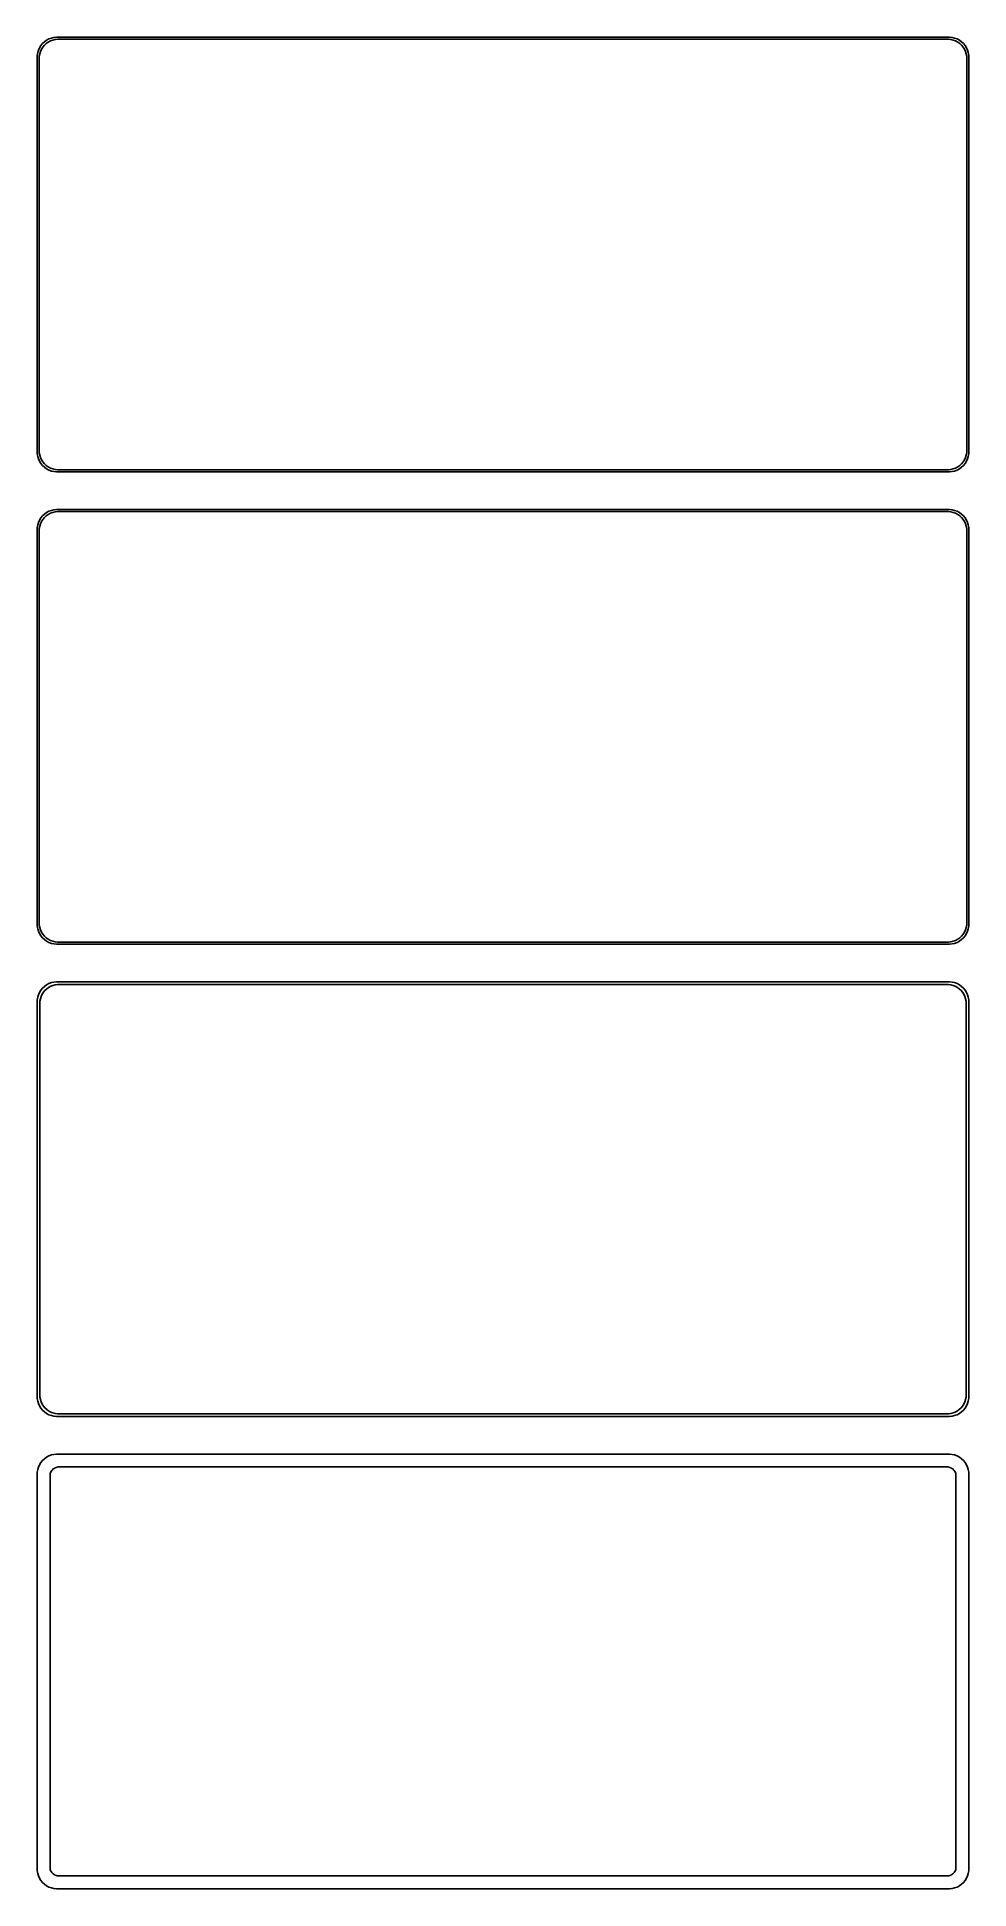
# Model space of a CAD drawing. Header units: metres. Extents: x -112 to 112, y 404 to 850.
import ezdxf

# ---------------------------------------------------------------- set-up
doc = ezdxf.new("R2010")
doc.units = ezdxf.units.M

msp = doc.modelspace()

# ---------------------------------------------------------------- linework, layer by layer
for p, q in [((-110.687, 849.353), (-111.145, 848.923)), ((-110.179, 849.722), (-110.687, 849.353)), ((-109.629, 850.024), (-110.179, 849.722)), ((-109.795, 849.261), (-109.272, 849.548)), ((-109.045, 850.255), (-109.629, 850.024)), ((-109.272, 849.548), (-108.718, 849.768)), ((-108.437, 850.411), (-109.045, 850.255)), ((-108.718, 849.768), (-108.14, 849.916)), ((-107.814, 850.49), (-108.437, 850.411)), ((-108.14, 849.916), (-107.548, 849.991)), ((107.814, 850.49), (-107.814, 850.49)), ((-107.548, 849.991), (107.548, 849.991)), ((107.548, 849.991), (108.14, 849.916)), ((108.437, 850.411), (107.814, 850.49)), ((108.14, 849.916), (108.718, 849.768)), ((109.045, 850.255), (108.437, 850.411)), ((108.718, 849.768), (109.272, 849.548)), ((109.629, 850.024), (109.045, 850.255)), ((109.272, 849.548), (109.795, 849.261)), ((110.179, 849.722), (109.629, 850.024)), ((110.687, 849.353), (110.179, 849.722)), ((111.145, 848.923), (110.687, 849.353)), ((-112.461, 846.127), (-112.5, 845.5)), ((-112.5, 845.5), (-112.5, 750.5)), ((-112.343, 846.743), (-112.461, 846.127)), ((-112.149, 847.341), (-112.343, 846.743)), ((-111.882, 847.909), (-112.149, 847.341)), ((-112, 845.25), (-111.963, 845.845)), ((-112, 750.75), (-112, 845.25)), ((-111.963, 845.845), (-111.851, 846.431)), ((-111.545, 848.439), (-111.882, 847.909)), ((-111.851, 846.431), (-111.666, 846.999)), ((-111.666, 846.999), (-111.412, 847.538)), ((-111.145, 848.923), (-111.545, 848.439)), ((-111.412, 847.538), (-111.093, 848.042)), ((-111.093, 848.042), (-110.713, 848.502)), ((-110.713, 848.502), (-110.278, 848.91)), ((-110.278, 848.91), (-109.795, 849.261)), ((109.795, 849.261), (110.278, 848.91)), ((110.278, 848.91), (110.713, 848.502)), ((110.713, 848.502), (111.093, 848.042)), ((111.093, 848.042), (111.412, 847.538)), ((111.545, 848.439), (111.145, 848.923)), ((111.412, 847.538), (111.666, 846.999)), ((111.882, 847.909), (111.545, 848.439)), ((111.666, 846.999), (111.851, 846.431)), ((111.851, 846.431), (111.963, 845.845)), ((112.149, 847.341), (111.882, 847.909)), ((111.963, 845.845), (112, 845.25)), ((112, 845.25), (112, 750.75)), ((112.343, 846.743), (112.149, 847.341)), ((112.461, 846.127), (112.343, 846.743)), ((112.5, 845.5), (112.461, 846.127)), ((112.5, 750.5), (112.5, 845.5)), ((-112.5, 750.5), (-112.461, 749.873)), ((-112.461, 749.873), (-112.343, 749.257)), ((-112.343, 749.257), (-112.149, 748.659)), ((-112.149, 748.659), (-111.882, 748.091)), ((-111.963, 750.155), (-112, 750.75)), ((-111.851, 749.569), (-111.963, 750.155)), ((-111.882, 748.091), (-111.545, 747.561)), ((-111.666, 749.001), (-111.851, 749.569)), ((-111.412, 748.462), (-111.666, 749.001)), ((-111.545, 747.561), (-111.145, 747.077)), ((-111.093, 747.958), (-111.412, 748.462)), ((-111.145, 747.077), (-110.687, 746.647)), ((-110.713, 747.498), (-111.093, 747.958)), ((-110.278, 747.09), (-110.713, 747.498)), ((-110.687, 746.647), (-110.179, 746.278)), ((-109.795, 746.739), (-110.278, 747.09)), ((-109.272, 746.452), (-109.795, 746.739)), ((109.795, 746.739), (109.272, 746.452)), ((110.278, 747.09), (109.795, 746.739)), ((110.179, 746.278), (110.687, 746.647)), ((110.713, 747.498), (110.278, 747.09)), ((110.687, 746.647), (111.145, 747.077)), ((111.093, 747.958), (110.713, 747.498)), ((111.412, 748.462), (111.093, 747.958)), ((111.145, 747.077), (111.545, 747.561)), ((111.666, 749.001), (111.412, 748.462)), ((111.545, 747.561), (111.882, 748.091)), ((111.851, 749.569), (111.666, 749.001)), ((111.963, 750.155), (111.851, 749.569)), ((111.882, 748.091), (112.149, 748.659)), ((112, 750.75), (111.963, 750.155)), ((112.149, 748.659), (112.343, 749.257)), ((112.343, 749.257), (112.461, 749.873)), ((112.461, 749.873), (112.5, 750.5)), ((-110.179, 746.278), (-109.629, 745.976)), ((-109.629, 745.976), (-109.045, 745.745)), ((-108.718, 746.232), (-109.272, 746.452)), ((-109.045, 745.745), (-108.437, 745.589)), ((-108.14, 746.084), (-108.718, 746.232)), ((-108.437, 745.589), (-107.814, 745.51)), ((-107.548, 746.009), (-108.14, 746.084)), ((-107.814, 745.51), (107.814, 745.51)), ((107.548, 746.009), (-107.548, 746.009)), ((108.14, 746.084), (107.548, 746.009)), ((107.814, 745.51), (108.437, 745.589)), ((108.718, 746.232), (108.14, 746.084)), ((108.437, 745.589), (109.045, 745.745)), ((109.272, 746.452), (108.718, 746.232)), ((109.045, 745.745), (109.629, 745.976)), ((109.629, 745.976), (110.179, 746.278)), ((-112.149, 733.341), (-112.343, 732.743)), ((-111.882, 733.909), (-112.149, 733.341)), ((-111.545, 734.439), (-111.882, 733.909)), ((-111.666, 732.999), (-111.412, 733.538)), ((-111.145, 734.923), (-111.545, 734.439)), ((-111.412, 733.538), (-111.093, 734.042)), ((-110.687, 735.353), (-111.145, 734.923)), ((-111.093, 734.042), (-110.713, 734.502)), ((-110.713, 734.502), (-110.278, 734.91)), ((-110.179, 735.722), (-110.687, 735.353)), ((-110.278, 734.91), (-109.795, 735.261)), ((-109.629, 736.024), (-110.179, 735.722)), ((-109.795, 735.261), (-109.272, 735.548)), ((-109.045, 736.255), (-109.629, 736.024)), ((-109.272, 735.548), (-108.718, 735.768)), ((-108.437, 736.411), (-109.045, 736.255)), ((-108.718, 735.768), (-108.14, 735.916)), ((-107.814, 736.49), (-108.437, 736.411)), ((-108.14, 735.916), (-107.548, 735.991)), ((107.814, 736.49), (-107.814, 736.49)), ((-107.548, 735.991), (107.548, 735.991)), ((107.548, 735.991), (108.14, 735.916)), ((108.437, 736.411), (107.814, 736.49)), ((108.14, 735.916), (108.718, 735.768)), ((109.045, 736.255), (108.437, 736.411)), ((108.718, 735.768), (109.272, 735.548)), ((109.629, 736.024), (109.045, 736.255)), ((109.272, 735.548), (109.795, 735.261)), ((110.179, 735.722), (109.629, 736.024)), ((109.795, 735.261), (110.278, 734.91)), ((110.687, 735.353), (110.179, 735.722)), ((110.278, 734.91), (110.713, 734.502)), ((111.145, 734.923), (110.687, 735.353)), ((110.713, 734.502), (111.093, 734.042)), ((111.093, 734.042), (111.412, 733.538)), ((111.545, 734.439), (111.145, 734.923)), ((111.412, 733.538), (111.666, 732.999)), ((111.882, 733.909), (111.545, 734.439)), ((112.149, 733.341), (111.882, 733.909)), ((112.343, 732.743), (112.149, 733.341)), ((-112.461, 732.127), (-112.5, 731.5)), ((-112.5, 731.5), (-112.5, 636.5)), ((-112.343, 732.743), (-112.461, 732.127)), ((-112, 731.25), (-111.963, 731.845)), ((-112, 636.75), (-112, 731.25)), ((-111.963, 731.845), (-111.851, 732.431)), ((-111.851, 732.431), (-111.666, 732.999)), ((111.666, 732.999), (111.851, 732.431)), ((111.851, 732.431), (111.963, 731.845)), ((111.963, 731.845), (112, 731.25)), ((112, 731.25), (112, 636.75)), ((112.461, 732.127), (112.343, 732.743)), ((112.5, 731.5), (112.461, 732.127)), ((112.5, 636.5), (112.5, 731.5)), ((-112.5, 636.5), (-112.461, 635.873)), ((-112.461, 635.873), (-112.343, 635.257)), ((-112.343, 635.257), (-112.149, 634.659)), ((-111.963, 636.155), (-112, 636.75)), ((-111.851, 635.569), (-111.963, 636.155)), ((-111.666, 635.001), (-111.851, 635.569)), ((-111.412, 634.462), (-111.666, 635.001)), ((111.666, 635.001), (111.412, 634.462)), ((111.851, 635.569), (111.666, 635.001)), ((111.963, 636.155), (111.851, 635.569)), ((112, 636.75), (111.963, 636.155)), ((112.149, 634.659), (112.343, 635.257)), ((112.343, 635.257), (112.461, 635.873)), ((112.461, 635.873), (112.5, 636.5)), ((-112.149, 634.659), (-111.882, 634.091)), ((-111.882, 634.091), (-111.545, 633.561)), ((-111.545, 633.561), (-111.145, 633.077)), ((-111.093, 633.958), (-111.412, 634.462)), ((-111.145, 633.077), (-110.687, 632.647)), ((-110.713, 633.498), (-111.093, 633.958)), ((-110.278, 633.09), (-110.713, 633.498)), ((-110.687, 632.647), (-110.179, 632.278)), ((-109.795, 632.739), (-110.278, 633.09)), ((-110.179, 632.278), (-109.629, 631.976)), ((-109.272, 632.452), (-109.795, 632.739)), ((-109.629, 631.976), (-109.045, 631.745)), ((-108.718, 632.232), (-109.272, 632.452)), ((-109.045, 631.745), (-108.437, 631.589)), ((-108.14, 632.084), (-108.718, 632.232)), ((-108.437, 631.589), (-107.814, 631.51)), ((-107.548, 632.009), (-108.14, 632.084)), ((-107.814, 631.51), (107.814, 631.51)), ((107.548, 632.009), (-107.548, 632.009)), ((108.14, 632.084), (107.548, 632.009)), ((107.814, 631.51), (108.437, 631.589)), ((108.718, 632.232), (108.14, 632.084)), ((108.437, 631.589), (109.045, 631.745)), ((109.272, 632.452), (108.718, 632.232)), ((109.045, 631.745), (109.629, 631.976)), ((109.795, 632.739), (109.272, 632.452)), ((109.629, 631.976), (110.179, 632.278)), ((110.278, 633.09), (109.795, 632.739)), ((110.179, 632.278), (110.687, 632.647)), ((110.713, 633.498), (110.278, 633.09)), ((110.687, 632.647), (111.145, 633.077)), ((111.093, 633.958), (110.713, 633.498)), ((111.412, 634.462), (111.093, 633.958)), ((111.145, 633.077), (111.545, 633.561)), ((111.545, 633.561), (111.882, 634.091)), ((111.882, 634.091), (112.149, 634.659)), ((-110.687, 621.353), (-111.145, 620.923)), ((-110.179, 621.722), (-110.687, 621.353)), ((-109.629, 622.024), (-110.179, 621.722)), ((-109.703, 621.116), (-109.199, 621.393)), ((-109.045, 622.255), (-109.629, 622.024)), ((-109.199, 621.393), (-108.665, 621.604)), ((-108.437, 622.411), (-109.045, 622.255)), ((-108.665, 621.604), (-108.108, 621.747)), ((-107.814, 622.49), (-108.437, 622.411)), ((-108.108, 621.747), (-107.537, 621.819)), ((107.814, 622.49), (-107.814, 622.49)), ((-107.537, 621.819), (107.537, 621.819)), ((107.537, 621.819), (108.108, 621.747)), ((108.437, 622.411), (107.814, 622.49)), ((108.108, 621.747), (108.665, 621.604)), ((109.045, 622.255), (108.437, 622.411)), ((108.665, 621.604), (109.199, 621.393)), ((109.629, 622.024), (109.045, 622.255)), ((109.199, 621.393), (109.703, 621.116)), ((110.179, 621.722), (109.629, 622.024)), ((110.687, 621.353), (110.179, 621.722)), ((111.145, 620.923), (110.687, 621.353)), ((-112.461, 618.127), (-112.5, 617.5)), ((-112.5, 617.5), (-112.5, 522.5)), ((-112.343, 618.743), (-112.461, 618.127)), ((-112.149, 619.341), (-112.343, 618.743)), ((-111.882, 619.909), (-112.149, 619.341)), ((-111.545, 620.439), (-111.882, 619.909)), ((-111.828, 617.25), (-111.792, 617.824)), ((-111.828, 522.75), (-111.828, 617.25)), ((-111.792, 617.824), (-111.685, 618.389)), ((-111.685, 618.389), (-111.507, 618.935)), ((-111.145, 620.923), (-111.545, 620.439)), ((-111.507, 618.935), (-111.262, 619.456)), ((-111.262, 619.456), (-110.954, 619.941)), ((-110.954, 619.941), (-110.588, 620.384)), ((-110.588, 620.384), (-110.168, 620.778)), ((-110.168, 620.778), (-109.703, 621.116)), ((109.703, 621.116), (110.168, 620.778)), ((110.168, 620.778), (110.588, 620.384)), ((110.588, 620.384), (110.954, 619.941)), ((110.954, 619.941), (111.262, 619.456)), ((111.545, 620.439), (111.145, 620.923)), ((111.262, 619.456), (111.507, 618.935)), ((111.507, 618.935), (111.685, 618.389)), ((111.882, 619.909), (111.545, 620.439)), ((111.685, 618.389), (111.792, 617.824)), ((111.792, 617.824), (111.828, 617.25)), ((111.828, 617.25), (111.828, 522.75)), ((112.149, 619.341), (111.882, 619.909)), ((112.343, 618.743), (112.149, 619.341)), ((112.461, 618.127), (112.343, 618.743)), ((112.5, 617.5), (112.461, 618.127)), ((112.5, 522.5), (112.5, 617.5)), ((-112.5, 522.5), (-112.461, 521.873)), ((-112.461, 521.873), (-112.343, 521.257)), ((-112.343, 521.257), (-112.149, 520.659)), ((-112.149, 520.659), (-111.882, 520.091)), ((-111.882, 520.091), (-111.545, 519.561)), ((-111.792, 522.176), (-111.828, 522.75)), ((-111.685, 521.611), (-111.792, 522.176)), ((-111.507, 521.065), (-111.685, 521.611)), ((-111.545, 519.561), (-111.145, 519.077)), ((-111.262, 520.544), (-111.507, 521.065)), ((-110.954, 520.059), (-111.262, 520.544)), ((-111.145, 519.077), (-110.687, 518.647)), ((-110.588, 519.616), (-110.954, 520.059)), ((-110.687, 518.647), (-110.179, 518.278)), ((-110.168, 519.222), (-110.588, 519.616)), ((-109.703, 518.884), (-110.168, 519.222)), ((-109.199, 518.607), (-109.703, 518.884)), ((-108.665, 518.396), (-109.199, 518.607)), ((109.199, 518.607), (108.665, 518.396)), ((109.703, 518.884), (109.199, 518.607)), ((110.168, 519.222), (109.703, 518.884)), ((110.588, 519.616), (110.168, 519.222)), ((110.179, 518.278), (110.687, 518.647)), ((110.954, 520.059), (110.588, 519.616)), ((110.687, 518.647), (111.145, 519.077)), ((111.262, 520.544), (110.954, 520.059)), ((111.145, 519.077), (111.545, 519.561)), ((111.507, 521.065), (111.262, 520.544)), ((111.685, 521.611), (111.507, 521.065)), ((111.545, 519.561), (111.882, 520.091)), ((111.792, 522.176), (111.685, 521.611)), ((111.828, 522.75), (111.792, 522.176)), ((111.882, 520.091), (112.149, 520.659)), ((112.149, 520.659), (112.343, 521.257)), ((112.343, 521.257), (112.461, 521.873)), ((112.461, 521.873), (112.5, 522.5)), ((-110.179, 518.278), (-109.629, 517.976)), ((-109.629, 517.976), (-109.045, 517.745)), ((-109.045, 517.745), (-108.437, 517.589)), ((-108.108, 518.253), (-108.665, 518.396)), ((-108.437, 517.589), (-107.814, 517.51)), ((-107.537, 518.181), (-108.108, 518.253)), ((-107.814, 517.51), (107.814, 517.51)), ((107.537, 518.181), (-107.537, 518.181)), ((108.108, 518.253), (107.537, 518.181)), ((107.814, 517.51), (108.437, 517.589)), ((108.665, 518.396), (108.108, 518.253)), ((108.437, 517.589), (109.045, 517.745)), ((109.045, 517.745), (109.629, 517.976)), ((109.629, 517.976), (110.179, 518.278)), ((-112.149, 505.341), (-112.343, 504.743)), ((-111.882, 505.909), (-112.149, 505.341)), ((-111.545, 506.439), (-111.882, 505.909)), ((-111.145, 506.923), (-111.545, 506.439)), ((-110.687, 507.353), (-111.145, 506.923)), ((-110.179, 507.722), (-110.687, 507.353)), ((-109.629, 508.024), (-110.179, 507.722)), ((-109.045, 508.255), (-109.629, 508.024)), ((-108.437, 508.411), (-109.045, 508.255)), ((-107.814, 508.49), (-108.437, 508.411)), ((-108.38, 505.031), (-108.148, 505.159)), ((-108.148, 505.159), (-107.902, 505.256)), ((-107.902, 505.256), (-107.645, 505.322)), ((107.814, 508.49), (-107.814, 508.49)), ((-107.645, 505.322), (-107.382, 505.355)), ((-107.382, 505.355), (107.382, 505.355)), ((107.382, 505.355), (107.645, 505.322)), ((107.645, 505.322), (107.902, 505.256)), ((108.437, 508.411), (107.814, 508.49)), ((107.902, 505.256), (108.148, 505.159)), ((108.148, 505.159), (108.38, 505.031)), ((109.045, 508.255), (108.437, 508.411)), ((109.629, 508.024), (109.045, 508.255)), ((110.179, 507.722), (109.629, 508.024)), ((110.687, 507.353), (110.179, 507.722)), ((111.145, 506.923), (110.687, 507.353)), ((111.545, 506.439), (111.145, 506.923)), ((111.882, 505.909), (111.545, 506.439)), ((112.149, 505.341), (111.882, 505.909)), ((112.343, 504.743), (112.149, 505.341)), ((-112.461, 504.127), (-112.5, 503.5)), ((-112.5, 503.5), (-112.5, 408.5)), ((-112.343, 504.743), (-112.461, 504.127)), ((-109.36, 503.25), (-109.343, 503.514)), ((-109.36, 408.75), (-109.36, 503.25)), ((-109.343, 503.514), (-109.293, 503.775)), ((-109.293, 503.775), (-109.211, 504.027)), ((-109.211, 504.027), (-109.099, 504.266)), ((-109.099, 504.266), (-108.957, 504.49)), ((-108.957, 504.49), (-108.788, 504.694)), ((-108.788, 504.694), (-108.595, 504.875)), ((-108.595, 504.875), (-108.38, 505.031)), ((108.38, 505.031), (108.595, 504.875)), ((108.595, 504.875), (108.788, 504.694)), ((108.788, 504.694), (108.957, 504.49)), ((108.957, 504.49), (109.099, 504.266)), ((109.099, 504.266), (109.211, 504.027)), ((109.211, 504.027), (109.293, 503.775)), ((109.293, 503.775), (109.343, 503.514)), ((109.343, 503.514), (109.36, 503.25)), ((109.36, 503.25), (109.36, 408.75)), ((112.461, 504.127), (112.343, 504.743)), ((112.5, 503.5), (112.461, 504.127)), ((112.5, 408.5), (112.5, 503.5)), ((-112.5, 408.5), (-112.461, 407.873)), ((-112.461, 407.873), (-112.343, 407.257)), ((-112.343, 407.257), (-112.149, 406.659)), ((-109.343, 408.486), (-109.36, 408.75)), ((-109.293, 408.225), (-109.343, 408.486)), ((-109.211, 407.973), (-109.293, 408.225)), ((-109.099, 407.734), (-109.211, 407.973)), ((-108.957, 407.51), (-109.099, 407.734)), ((-108.788, 407.306), (-108.957, 407.51)), ((-108.595, 407.125), (-108.788, 407.306)), ((-108.38, 406.969), (-108.595, 407.125)), ((-108.148, 406.841), (-108.38, 406.969)), ((-107.902, 406.744), (-108.148, 406.841)), ((108.148, 406.841), (107.902, 406.744)), ((108.38, 406.969), (108.148, 406.841)), ((108.595, 407.125), (108.38, 406.969)), ((108.788, 407.306), (108.595, 407.125)), ((108.957, 407.51), (108.788, 407.306)), ((109.099, 407.734), (108.957, 407.51)), ((109.211, 407.973), (109.099, 407.734)), ((109.293, 408.225), (109.211, 407.973)), ((109.343, 408.486), (109.293, 408.225)), ((109.36, 408.75), (109.343, 408.486)), ((112.149, 406.659), (112.343, 407.257)), ((112.343, 407.257), (112.461, 407.873)), ((112.461, 407.873), (112.5, 408.5)), ((-112.149, 406.659), (-111.882, 406.091)), ((-111.882, 406.091), (-111.545, 405.561)), ((-111.545, 405.561), (-111.145, 405.077)), ((-111.145, 405.077), (-110.687, 404.647)), ((-110.687, 404.647), (-110.179, 404.278)), ((-110.179, 404.278), (-109.629, 403.976)), ((-109.629, 403.976), (-109.045, 403.745)), ((-109.045, 403.745), (-108.437, 403.589)), ((-108.437, 403.589), (-107.814, 403.51)), ((-107.645, 406.678), (-107.902, 406.744)), ((-107.814, 403.51), (107.814, 403.51)), ((-107.382, 406.645), (-107.645, 406.678)), ((107.382, 406.645), (-107.382, 406.645)), ((107.645, 406.678), (107.382, 406.645)), ((107.902, 406.744), (107.645, 406.678)), ((107.814, 403.51), (108.437, 403.589)), ((108.437, 403.589), (109.045, 403.745)), ((109.045, 403.745), (109.629, 403.976)), ((109.629, 403.976), (110.179, 404.278)), ((110.179, 404.278), (110.687, 404.647)), ((110.687, 404.647), (111.145, 405.077)), ((111.145, 405.077), (111.545, 405.561)), ((111.545, 405.561), (111.882, 406.091)), ((111.882, 406.091), (112.149, 406.659))]:
    msp.add_line(p, q)

doc.saveas('drawing.dxf')
